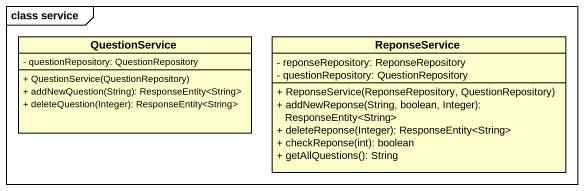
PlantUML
@startuml
mainframe class service
hide circle
hide empty members
skinparam classAttributeIconSize 0
class QuestionService {
  - questionRepository: QuestionRepository
  + QuestionService(QuestionRepository)
  + addNewQuestion(String): ResponseEntity<String>
  + deleteQuestion(Integer): ResponseEntity<String>
}
class ReponseService {
  - reponseRepository: ReponseRepository
  - questionRepository: QuestionRepository
  + ReponseService(ReponseRepository, QuestionRepository)
  + addNewReponse(String, boolean, Integer): ResponseEntity<String>
  + deleteReponse(Integer): ResponseEntity<String>
  + checkReponse(int): boolean
  + getAllQuestions(): String
}
@enduml
